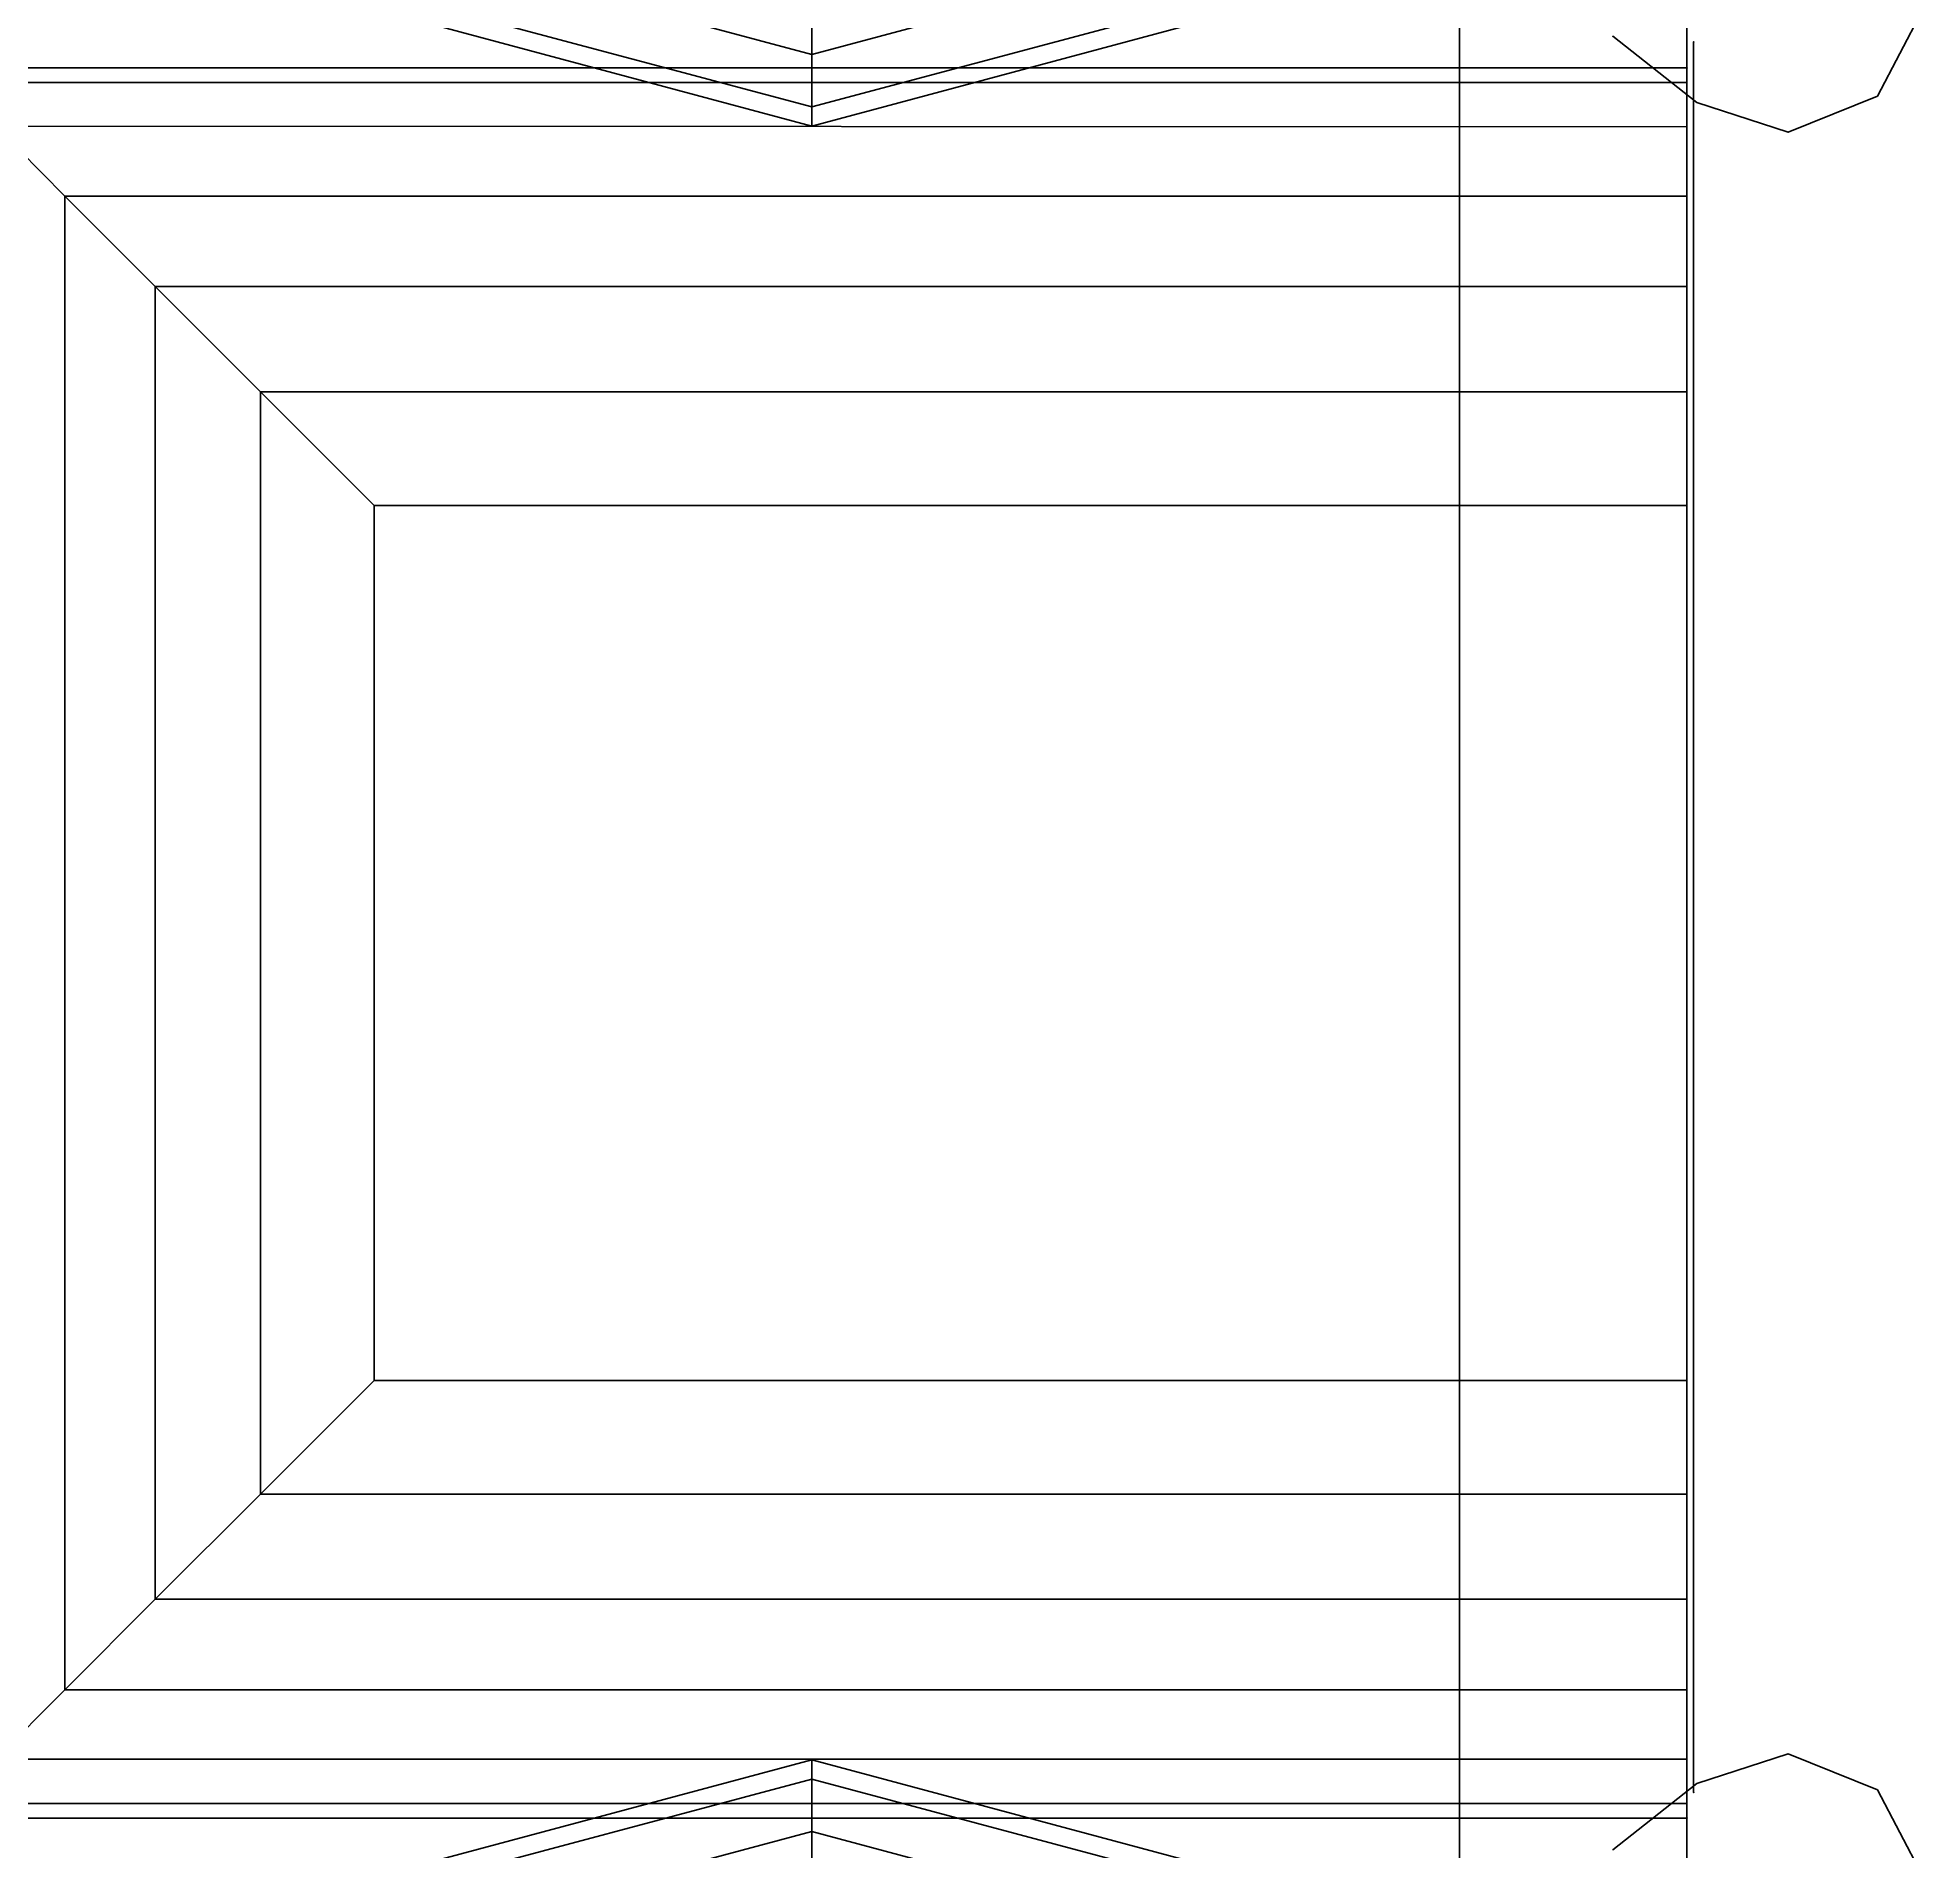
# Model space of a CAD drawing. Extents: x -170 to 1783, y -20 to 1205.
# Drawn here: x 1181.696 to 1183.85, y 279.7 to 281.769 of the extents above; entities that cross this region are included whole.
import ezdxf
from ezdxf.enums import TextEntityAlignment as Align

# ---------------------------------------------------------------- set-up
doc = ezdxf.new("R2010")
doc.units = 0
doc.header["$LTSCALE"] = 96
doc.header["$MEASUREMENT"] = 0
for name, color, linetype in [('A-FURN-3-PANEL-GLIDE', 7, 'Continuous'), ('A-FURN-3-PANEL-TRIM', 7, 'Continuous'), ('A-FURN-P-PNLS', 7, 'Continuous'), ('MAIN_ELECTRICAL', 7, 'Continuous'), ('MAIN_PANEL', 7, 'Continuous'), ('MAIN_PANEL_COMP', 7, 'Continuous'), ('SM', 7, 'Continuous')]:
    doc.layers.add(name, color=color, linetype=linetype)

# ---------------------------------------------------------------- blocks, each defined once
blk = doc.blocks.new('EC-EFN-256')
at = {"layer": 'A-FURN-3-PANEL-GLIDE', "color": 20, "linetype": 'Continuous'}
for points in [[(-0.0447, 1, 0.2464), (-0.0668, 1, 0.1642), (0.0608, 1.4759, 0.1642), (0.0798, 1.4649, 0.2464)], [(-0.0668, 1, 0.1642), (-0.0447, 1, 0.0821), (0.0798, 1.4649, 0.0821), (0.0608, 1.4759, 0.1642)], [(0.0154, 1, 0.3065), (-0.0447, 1, 0.2464), (0.0798, 1.4649, 0.2464), (0.1319, 1.4348, 0.3065)], [(-0.0447, 1, 0.0821), (0.0154, 1, 0.022), (0.1319, 1.4348, 0.022), (0.0798, 1.4649, 0.0821)], [(23.8681, 1.4348, 0.3065), (23.9202, 1.4649, 0.2464), (24.0447, 1, 0.2464), (23.9846, 1, 0.3065)], [(23.9202, 1.4649, 0.0821), (23.8681, 1.4348, 0.022), (23.9846, 1, 0.022), (24.0447, 1, 0.0821)], [(23.9202, 1.4649, 0.2464), (23.9392, 1.4759, 0.1642), (24.0668, 1, 0.1642), (24.0447, 1, 0.2464)], [(23.9392, 1.4759, 0.1642), (23.9202, 1.4649, 0.0821), (24.0447, 1, 0.0821), (24.0668, 1, 0.1642)], [(0.0975, 1, 0.3285), (0.0154, 1, 0.3065), (0.1319, 1.4348, 0.3065), (0.203, 1.3937, 0.3285)], [(0.0154, 1, 0.022), (0.0975, 1), (0.203, 1.3937), (0.1319, 1.4348, 0.022)], [(23.797, 1.3937, 0.3285), (23.8681, 1.4348, 0.3065), (23.9846, 1, 0.3065), (23.9025, 1, 0.3285)], [(23.8681, 1.4348, 0.022), (23.797, 1.3937), (23.9025, 1), (23.9846, 1, 0.022)], [(0.0798, 0.5351, 0.2464), (0.0608, 0.5241, 0.1642), (-0.0668, 1, 0.1642), (-0.0447, 1, 0.2464)], [(0.0608, 0.5241, 0.1642), (0.0798, 0.5351, 0.0821), (-0.0447, 1, 0.0821), (-0.0668, 1, 0.1642)], [(0.1319, 0.5652, 0.3065), (0.0798, 0.5351, 0.2464), (-0.0447, 1, 0.2464), (0.0154, 1, 0.3065)], [(0.0798, 0.5351, 0.0821), (0.1319, 0.5652, 0.022), (0.0154, 1, 0.022), (-0.0447, 1, 0.0821)], [(0.203, 0.6063, 0.3285), (0.1319, 0.5652, 0.3065), (0.0154, 1, 0.3065), (0.0975, 1, 0.3285)], [(0.1319, 0.5652, 0.022), (0.203, 0.6063), (0.0975, 1), (0.0154, 1, 0.022)], [(23.9025, 1, 0.3285), (23.9846, 1, 0.3065), (23.8681, 0.5652, 0.3065), (23.797, 0.6063, 0.3285)], [(23.9846, 1, 0.022), (23.9025, 1), (23.797, 0.6063), (23.8681, 0.5652, 0.022)], [(23.9846, 1, 0.3065), (24.0447, 1, 0.2464), (23.9202, 0.5351, 0.2464), (23.8681, 0.5652, 0.3065)], [(24.0447, 1, 0.0821), (23.9846, 1, 0.022), (23.8681, 0.5652, 0.022), (23.9202, 0.5351, 0.0821)], [(24.0447, 1, 0.2464), (24.0668, 1, 0.1642), (23.9392, 0.5241, 0.1642), (23.9202, 0.5351, 0.2464)], [(24.0668, 1, 0.1642), (24.0447, 1, 0.0821), (23.9202, 0.5351, 0.0821), (23.9392, 0.5241, 0.1642)]]:
    blk.add_3dface(points, dxfattribs=at)
at = {"layer": 'A-FURN-3-PANEL-TRIM', "color": 60, "linetype": 'Continuous'}
for points, invisible_edges in [([(-0.0735, 2.1159, 3.8013), (0.6, 2.1348, 3.8013), (0.065, 2.269, 3.8013), (-0.0322, 2.2178, 3.8013)], 3), ([(-0.0735, 2.1159, 4.013), (-0.0322, 2.2178, 4.013), (0.065, 2.269, 4.013), (0.6, 2.1348, 4.013)], 12), ([(23.935, 2.269, 3.5747), (23.4, 2.1348, 3.5747), (24.0735, 2.1159, 3.5747), (24.0322, 2.2178, 3.5747)], 3), ([(23.935, 2.269, 4.2397), (24.0322, 2.2178, 4.2397), (24.0735, 2.1159, 4.2397), (23.4, 2.1348, 4.2397)], 12), ([(23.935, 2.269, 3.8013), (24.0322, 2.2178, 3.8013), (24.0735, 2.1159, 3.8013), (23.4, 2.1348, 3.8013)], 12), ([(23.935, 2.269, 4.013), (23.4, 2.1348, 4.013), (24.0735, 2.1159, 4.013), (24.0322, 2.2178, 4.013)], 3), ([(0.0361, 1.9153, 3.8013), (0.6, 2.1348, 3.8013), (-0.0735, 2.1159, 3.8013), (-0.0395, 2.0114, 3.8013)], 3), ([(0.0361, 1.9153, 4.013), (-0.0395, 2.0114, 4.013), (-0.0735, 2.1159, 4.013), (0.6, 2.1348, 4.013)], 12), ([(24.0735, 2.1159, 3.5747), (23.4, 2.1348, 3.5747), (23.9639, 1.9153, 3.5747), (24.0395, 2.0114, 3.5747)], 3), ([(24.0735, 2.1159, 4.2397), (24.0395, 2.0114, 4.2397), (23.9639, 1.9153, 4.2397), (23.4, 2.1348, 4.2397)], 12), ([(24.0735, 2.1159, 3.8013), (24.0395, 2.0114, 3.8013), (23.9639, 1.9153, 3.8013), (23.4, 2.1348, 3.8013)], 12), ([(24.0735, 2.1159, 4.013), (23.4, 2.1348, 4.013), (23.9639, 1.9153, 4.013), (24.0395, 2.0114, 4.013)], 3)]:
    blk.add_3dface(points, dxfattribs=dict(at, invisible_edges=invisible_edges))
for points in [[(-0.0322, 2.2178, 3.8013), (0.065, 2.269, 3.8013), (0.065, 2.269, 4.013), (-0.0322, 2.2178, 4.013)], [(23.935, 2.269, 4.013), (24.0322, 2.2178, 4.013), (24.0322, 2.2178, 4.2397), (23.935, 2.269, 4.2397)], [(23.935, 2.269, 3.5747), (24.0322, 2.2178, 3.5747), (24.0322, 2.2178, 3.8013), (23.935, 2.269, 3.8013)], [(-0.0735, 2.1159, 3.8013), (-0.0322, 2.2178, 3.8013), (-0.0322, 2.2178, 4.013), (-0.0735, 2.1159, 4.013)], [(24.0322, 2.2178, 4.013), (24.0735, 2.1159, 4.013), (24.0735, 2.1159, 4.2397), (24.0322, 2.2178, 4.2397)], [(24.0322, 2.2178, 3.5747), (24.0735, 2.1159, 3.5747), (24.0735, 2.1159, 3.8013), (24.0322, 2.2178, 3.8013)], [(-0.0395, 2.0114, 3.8013), (-0.0735, 2.1159, 3.8013), (-0.0735, 2.1159, 4.013), (-0.0395, 2.0114, 4.013)], [(24.0735, 2.1159, 4.013), (24.0395, 2.0114, 4.013), (24.0395, 2.0114, 4.2397), (24.0735, 2.1159, 4.2397)], [(24.0735, 2.1159, 3.5747), (24.0395, 2.0114, 3.5747), (24.0395, 2.0114, 3.8013), (24.0735, 2.1159, 3.8013)], [(0.0361, 1.9153, 3.8013), (-0.0395, 2.0114, 3.8013), (-0.0395, 2.0114, 4.013), (0.0361, 1.9153, 4.013)], [(24.0395, 2.0114, 4.013), (23.9639, 1.9153, 4.013), (23.9639, 1.9153, 4.2397), (24.0395, 2.0114, 4.2397)], [(24.0395, 2.0114, 3.5747), (23.9639, 1.9153, 3.5747), (23.9639, 1.9153, 3.8013), (24.0395, 2.0114, 3.8013)]]:
    blk.add_3dface(points, dxfattribs=at)
at = {"layer": 'A-FURN-P-PNLS', "color": 60, "linetype": 'Continuous'}
for p, q in [((0, 0), (0, 2)), ((0, 2), (24, 2)), ((24, 2), (24, 0))]:
    blk.add_line(p, q, dxfattribs=at)
at = {"layer": 'MAIN_PANEL', "color": 7, "linetype": 'Continuous'}
for p in [(0, 2), (0, 2, 55.663), (0, 2), (24, 2), (24, 2, 55.663), (24, 2)]:
    blk.add_point(p, dxfattribs=at)
blk = doc.blocks.new('EC-FPFS-56')
at = {"layer": 'MAIN_PANEL_COMP', "color": 7, "linetype": 'Continuous'}
for p in [(0.0002, 0), (0.0002, 0), (0.0297, -0.0077), (0.0297, -0.0077), (2.0002, 0, 55.5)]:
    blk.add_point(p, dxfattribs=at)
at = {"layer": 'SM', "color": 60, "linetype": 'Continuous'}
blk.add_line((2.0002, 0), (0.0002, 0), dxfattribs=at)
for points in [[(0.0463, -0.0077, 55.6309), (0.0297, -0.0077, 55.5), (0.0297, -2.0077, 55.5), (0.0463, -1.9911, 55.6309)], [(0.0297, -0.0077, 55.5), (2.0297, -0.0077, 55.5), (2.0297, -0.0077, 3), (0.0297, -0.0077, 3)], [(0.0297, -0.0077, 3), (2.0297, -0.0077, 3), (2.0297, -0.0077), (0.0297, -0.0077)], [(0.0463, -1.9911, 55.6309), (0.0962, -1.9403, 55.751), (0.0971, -0.0077, 55.751), (0.0463, -0.0077, 55.6309)], [(0.1762, -0.0077, 55.8545), (0.0971, -0.0077, 55.751), (0.0962, -1.9403, 55.751), (0.1762, -1.8612, 55.8545)], [(0.2797, -0.0077, 55.9336), (0.1762, -0.0077, 55.8545), (0.1762, -1.8612, 55.8545), (0.2797, -1.7577, 55.9336)], [(0.3999, -0.0077, 55.9844), (0.2797, -0.0077, 55.9336), (0.2797, -1.7577, 55.9336), (0.3999, -1.6375, 55.9844)], [(0.5297, -0.0077, 56), (0.3999, -0.0077, 55.9844), (0.3999, -1.6375, 55.9844), (0.5297, -1.5077, 56)], [(0.5297, -0.0077, 56), (0.5297, -1.5077, 56), (1.5297, -1.5077, 56), (1.5297, -0.0077, 56)], [(1.6596, -0.0077, 55.9844), (1.5297, -0.0077, 56), (1.5297, -1.5077, 56), (1.6596, -1.6375, 55.9844)], [(1.7797, -0.0077, 55.9336), (1.6596, -0.0077, 55.9844), (1.6596, -1.6375, 55.9844), (1.7797, -1.7577, 55.9336)], [(1.8833, -0.0077, 55.8545), (1.7797, -0.0077, 55.9336), (1.7797, -1.7577, 55.9336), (1.8833, -1.8612, 55.8545)], [(1.9624, -0.0077, 55.751), (1.8833, -0.0077, 55.8545), (1.8833, -1.8612, 55.8545), (1.9624, -1.9403, 55.751)], [(2.0131, -0.0077, 55.6309), (1.9624, -0.0077, 55.751), (1.9624, -1.9403, 55.751), (2.0131, -1.9911, 55.6309)], [(2.0297, -2.0077, 55.5), (2.0297, -0.0077, 55.5), (2.0131, -0.0077, 55.6309), (2.0131, -1.9911, 55.6309)], [(0.3999, -1.6375, 55.9844), (1.6596, -1.6375, 55.9844), (1.5297, -1.5077, 56), (0.5297, -1.5077, 56)], [(0.3999, -1.6375, 55.9844), (0.2797, -1.7577, 55.9336), (1.7797, -1.7577, 55.9336), (1.6596, -1.6375, 55.9844)], [(0.2797, -1.7577, 55.9336), (0.1762, -1.8612, 55.8545), (1.8833, -1.8612, 55.8545), (1.7797, -1.7577, 55.9336)], [(0.1762, -1.8612, 55.8545), (0.0962, -1.9403, 55.751), (1.9624, -1.9403, 55.751), (1.8833, -1.8612, 55.8545)]]:
    blk.add_3dface(points, dxfattribs=at)
for points, invisible_edges in [([(0.0297, -0.0077, 55.5), (0.0463, -0.0077, 55.6309), (2.0297, -0.0077, 55.5)], 2), ([(0.0971, -0.0077, 55.751), (2.0297, -0.0077, 55.5), (0.0463, -0.0077, 55.6309)], 3), ([(2.0297, -0.0077, 55.5), (0.0971, -0.0077, 55.751), (2.0131, -0.0077, 55.6309)], 3), ([(0.1762, -0.0077, 55.8545), (2.0131, -0.0077, 55.6309), (0.0971, -0.0077, 55.751)], 3), ([(2.0131, -0.0077, 55.6309), (0.1762, -0.0077, 55.8545), (1.9624, -0.0077, 55.751)], 3), ([(0.2797, -0.0077, 55.9336), (1.9624, -0.0077, 55.751), (0.1762, -0.0077, 55.8545)], 3), ([(1.9624, -0.0077, 55.751), (0.2797, -0.0077, 55.9336), (1.8833, -0.0077, 55.8545)], 3), ([(0.3999, -0.0077, 55.9844), (1.8833, -0.0077, 55.8545), (0.2797, -0.0077, 55.9336)], 3), ([(1.8833, -0.0077, 55.8545), (0.3999, -0.0077, 55.9844), (1.7797, -0.0077, 55.9336)], 3), ([(0.5297, -0.0077, 56), (1.7797, -0.0077, 55.9336), (0.3999, -0.0077, 55.9844)], 3), ([(1.7797, -0.0077, 55.9336), (0.5297, -0.0077, 56), (1.6596, -0.0077, 55.9844)], 3), ([(1.5297, -0.0077, 56), (1.6596, -0.0077, 55.9844), (0.5297, -0.0077, 56)], 2)]:
    blk.add_3dface(points, dxfattribs=dict(at, invisible_edges=invisible_edges))
blk = doc.blocks.new('EC-HP-TFM-14')
at = {"layer": 'SM', "color": 60, "linetype": 'Continuous'}
blk.add_line((-5.7899, 5.3908), (-5.7899, -6.6092), dxfattribs=at)

msp = doc.modelspace()

# ---------------------------------------------------------------- block references
at = {"layer": 'MAIN_ELECTRICAL', "color": 47, "linetype": 'Continuous', "rotation": 180}
msp.add_blockref('EC-HP-TFM-14', (1177.53117, 281.73475), dxfattribs=at)
at = {"layer": 'MAIN_PANEL', "color": 47, "linetype": 'Continuous', "rotation": 270}
for p in [(1181.58075, 305.73489), (1181.58075, 279.73489)]:
    msp.add_blockref('EC-EFN-256', p, dxfattribs=at)
at = {"layer": 'MAIN_PANEL_COMP', "color": 47, "linetype": 'Continuous'}
ref = msp.add_blockref('EC-FPFS-56', (1183.5884, 281.76463), dxfattribs=dict(at, rotation=270))
ref.add_attrib('CAPMC', 'ECH', dxfattribs={"color": 47, "linetype": 'Continuous', "height": 0.000000012, "width": 0.666667}).set_placement((1183.5884, 281.76463), align=Align.BOTTOM_LEFT)
ref.add_attrib('CAPPN', 'EC-FPFS-56', dxfattribs={"color": 47, "linetype": 'Continuous', "height": 0.000000012, "width": 0.666667}).set_placement((1183.5884, 281.76463), align=Align.BOTTOM_LEFT)
ref.add_attrib('CAPMG', 'RSI', dxfattribs={"color": 47, "linetype": 'Continuous', "height": 0.000000012, "width": 0.666667}).set_placement((1183.5884, 281.76463), align=Align.BOTTOM_LEFT)
ref.add_attrib('CAPQTY', '1', dxfattribs={"color": 47, "linetype": 'Continuous', "height": 0.000000012, "width": 0.666667}).set_placement((1183.5884, 281.76463), align=Align.BOTTOM_LEFT)

doc.saveas('drawing.dxf')
